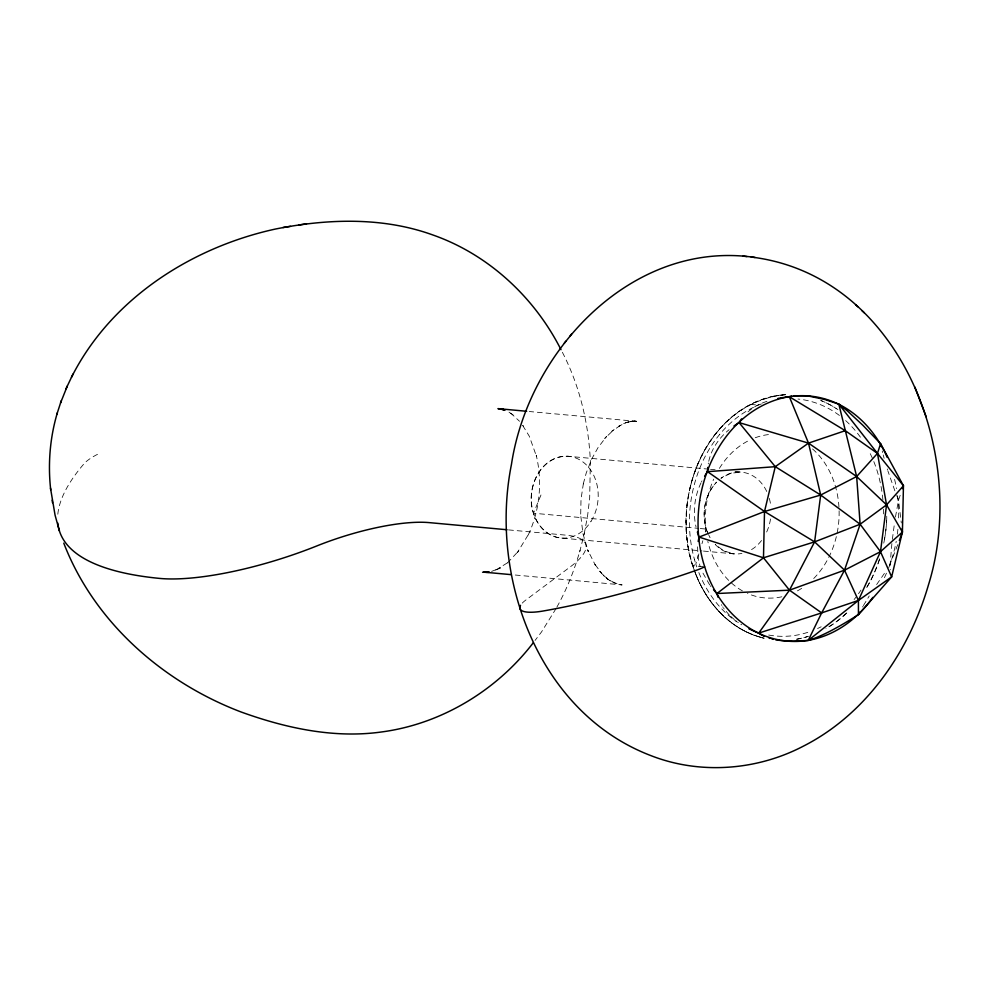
<?xml version="1.0" encoding="UTF-8"?>
<svg xmlns="http://www.w3.org/2000/svg" width="989" height="989" viewBox="0 0 989 989"><rect width="100%" height="100%" fill="white"/><g stroke="black" fill="none" stroke-linecap="round" stroke-linejoin="round"><path stroke-width="0.74" stroke-dasharray="4.95 3.71" d="M697.604 546.83L697.987 557.017L700.076 566.388M891.88 543.579L890.026 565.547L890.632 569.8M892.362 539.351L894.489 523.329M895.465 517.024L898.506 500.125L900.979 492.955M708.248 463.915L708.408 463.037M584.153 534.233L587.614 515.64L589.679 498.023L590.371 461.27C588.616 423.069 579.529 384.956 561.703 350.996M583.411 483.349L581.013 499.297L580.679 515.43L580.654 514.774L582.978 533.8L588.331 551.751L587.565 549.773L595.44 565.362L593.981 563.038L601.745 573.546L608.433 579.739L603.574 575.536L610.473 580.963L607.506 578.985L616.444 583.782L612.945 582.496L622.13 584.919L512.549 574.77M708.754 461.307C711.474 448.734 719.25 437.731 729.116 429.671M583.275 483.942L586.292 472.791L591.917 458.661L598.061 447.56L606.566 436.47L604.724 438.461L614.181 429.424L611.734 431.365L621.871 424.417L618.891 426.16L626.766 422.328L623.441 423.749L628.72 421.858L625.184 422.884L633.133 421.03L636.261 421.24L631.007 421.302L634.728 421.079L629.437 421.66L636.261 421.24M556.844 607.172C566.882 589.197 574.498 569.911 580.098 550.144M579.678 551.936L584.425 533.046M698.889 553.902L695.811 564.126L697.245 568.378M701.967 543.678L702.845 540.76M705.491 531.995L706.369 529.078C701.386 513.106 704.959 494.376 716.592 482.125A41.044 33.391 -84.8 0 0 710.015 537.435L708.631 534.765M897.777 544.618L888.851 567.154M540.983 494.982L533.491 513.229C537.237 525.666 547.721 536.965 561.208 538.028L701.955 550.922M701.04 482.793C694.463 496.379 692.659 512.178 696.033 526.902M701.51 481.816L701.992 480.852M556.127 608.445L541.502 631.971L535.086 640.402M862.606 606.999L862.989 606.319M863.397 605.627L869.232 595.947M876.637 584.561L886.49 570.406M507.493 562.902L518.916 550.613L517.383 552.554L528.695 533.998L527.978 535.506C539.809 510.744 542.602 481.915 536.236 455.261L536.631 456.782L529.313 436.248L521.722 423.898L523.515 426.247M507.308 562.926L494.698 570.715L500.533 567.859L490.89 571.691M763.768 638.189A123.106 100.161 -84.8 0 1 686.749 508.247A123.106 100.161 -84.8 0 1 786.23 394.648C705.849 401.497 667.81 501.151 694.216 570.109M634.394 421.203L635.704 421.265M635.433 421.252L636.286 421.326L529.288 411.523M750.614 404.402L758.155 405.094M709.014 469.182L568.267 456.288C540.217 454.989 525.011 489.493 533.491 513.229L698.716 528.373M710.547 469.33L715.134 469.75M735.025 471.568L741.144 472.124L730.698 473.261L720.919 478.293A41.044 33.391 -84.8 0 1 767.254 492.596M700.249 528.522L706.369 529.078L707.407 531.983M508.531 529.894L566.054 535.16A102.584 27.42 -17.6 0 1 570.468 566.722L525.703 600.125A38.954 10.409 -17.6 0 0 521.203 604.341M703.488 551.071L734.085 553.877L723.973 551.009L715.208 544.432A41.044 33.391 -84.8 0 0 741.948 553.407M703.13 566.66L692.733 565.708L691.398 561.233A123.823 100.742 -84.8 0 1 687.85 499.519A119.978 97.614 -84.8 0 1 690.656 485.352M620.857 584.697L620.016 584.598L621.587 584.783L620.672 584.672M760.937 637.287C728.757 628.67 704.823 600.731 694.278 569.985M740.835 624.269L741.701 624.813M509.001 412.141L513.724 415.368L510.856 413.229L519.534 421.277M737.51 622.019L738.326 622.588M735.915 620.832L736.706 621.426M734.382 619.621L730.105 615.826M729.437 615.17L724.714 609.706M710.312 585.772L710.93 586.588M709.706 584.956L701.757 570.999M723.688 608.284L724.195 609.001M722.724 606.85L723.194 607.567M721.414 604.675L721.834 605.404M896.677 495.514L898.506 500.125L901.3 522.934M894.872 490.828L887.862 470.851M693.759 568.551L692.733 565.708L695.811 564.126L694.525 559.799M887.269 468.996L887.566 469.923M884.117 458.303L883.226 454.952M882.608 452.542L882.225 450.972M769.318 498.407A41.044 33.391 -84.8 0 1 770.802 506.158M770.518 518.99A41.044 33.391 -84.8 0 1 766.364 532.651M761.555 540.513A41.044 33.391 -84.8 0 1 748.339 551.306M698.84 572.532A119.756 97.441 -84.8 0 0 730.389 616.988A116.034 94.412 -84.8 0 0 736.756 621.809M768.7 635.037A119.756 97.441 -84.8 0 0 787.652 636.187A116.034 94.412 -84.8 0 0 799.038 634.691A119.756 97.441 -84.8 0 0 810.251 631.501M821.154 626.779A119.756 97.441 -84.8 0 1 817.557 628.522M860.999 590.074A119.756 97.441 -84.8 0 1 858.501 593.709M855.905 597.232A119.756 97.441 -84.8 0 1 854.113 599.519M882.905 499.964A119.756 97.441 -84.8 0 0 878.405 475.177A116.034 94.412 -84.8 0 0 874.14 462.407A119.756 97.441 -84.8 0 0 868.589 450.44M883.449 509.248A119.756 97.441 -84.8 0 1 883.498 513.909M845.632 420.597A119.756 97.441 -84.8 0 1 861.938 439.363M839.438 415.467A116.034 94.412 -84.8 0 0 832.886 411.004A119.756 97.441 -84.8 0 0 797.975 399.037M761.468 403.895A119.756 97.441 -84.8 0 0 728.497 424.924A116.034 94.412 -84.8 0 0 719.745 434.295M719.757 434.319A119.756 97.441 -84.8 0 0 693.833 486.427A116.034 94.412 -84.8 0 0 691.051 500.1A119.756 97.441 -84.8 0 0 694.55 559.786M820.524 400.347A123.106 100.161 -84.8 0 1 836.645 408.766M886.787 517.334A123.106 100.161 -84.8 0 1 883.783 543.122M879.481 559.366A123.106 100.161 -84.8 0 1 865.499 589.58M846.757 612.92A123.106 100.161 -84.8 0 1 825.939 628.608M808.606 636.273A123.106 100.161 -84.8 0 1 796.528 639.24M695.873 574.399A123.823 100.742 -84.8 0 0 728.485 620.375A119.978 97.614 -84.8 0 0 738.486 627.582A123.823 100.742 -84.8 0 0 764.237 638.226M796.862 639.178A119.978 97.614 -84.8 0 0 799.458 638.684A123.823 100.742 -84.8 0 0 807.222 636.656M846.436 613.18A123.823 100.742 -84.8 0 1 825.976 628.51M879.629 558.785A123.823 100.742 -84.8 0 1 866.797 587.342M883.894 542.565A119.978 97.614 -84.8 0 0 885.143 535.445A123.823 100.742 -84.8 0 0 886.762 516.196M837.893 409.607A119.978 97.614 -84.8 0 0 834.469 407.381A123.823 100.742 -84.8 0 0 821.303 400.73M773.497 396.28A119.978 97.614 -84.8 0 1 785.266 394.698M773.497 396.317A123.823 100.742 -84.8 0 0 726.519 421.771A119.978 97.614 -84.8 0 0 717.47 431.464A123.823 100.742 -84.8 0 0 690.681 485.364M888.715 567.723A123.823 100.742 -84.8 0 0 894.155 550.675A119.978 97.614 -84.8 0 0 896.232 541.292M886.465 573.187A123.823 100.742 -84.8 0 1 883.486 579.579M894.588 479.368A123.823 100.742 -84.8 0 1 896.516 488.628M897.555 495.699A123.823 100.742 -84.8 0 1 898.519 520.906M897.901 529.338A123.823 100.742 -84.8 0 1 897.332 534.134M97.491 454.334A41.031 10.966 -17.6 0 0 84.028 463.754A533.454 142.564 -17.6 0 0 57.683 515.949M766.945 401.324A66.807 41.835 1.7 0 0 757.982 404.946A66.807 41.835 1.7 0 0 747.956 411.881M812.538 448.944A82.075 66.77 -84.8 0 1 812.414 579.801M801.659 588.356A82.075 66.77 -84.8 0 1 796.133 591.558M781.842 596.775A82.075 66.77 -84.8 0 1 747.486 593.412M742.43 590.878A82.075 66.77 -84.8 0 1 707.827 541.428M706.059 531.513A82.075 66.77 -84.8 0 1 713.699 479.171M719.374 468.39A82.075 66.77 -84.8 0 1 750.577 439.685M755.225 437.744A82.075 66.77 -84.8 0 1 771.68 434.307M601.745 573.472L599.668 571.172L601.745 573.546M591.002 521.327A41.044 33.391 -84.8 0 0 569.577 456.399A41.044 33.391 -84.8 0 0 533.652 513.736A41.044 33.391 -84.8 0 0 591.002 521.327"/><path stroke-width="1.48" d="M733.962 425.962L739.08 422.6L775.277 466.684L820.685 495.032L860.133 524.232L880.482 551.677L891.645 576.884L858.415 600.447L821.661 612.896L789.469 590.173L763.483 557.796L764.509 511.511L775.277 466.684L808.508 443.121L845.261 430.672L877.466 453.395L903.452 485.772L902.413 532.057L891.645 576.884L858.452 614.614A66.807 10.558 -32.8 0 1 829.796 631.353A66.807 10.558 -32.8 0 1 808.334 640.365M707.778 467.377L707.518 471.666L704.613 476.154M698.185 541.453L699.038 537.089L697.369 532.057M57.35 412.821C49.92 437.731 47.793 464.15 50.723 489.963M60.576 402.882L67.314 386.007M56.793 414.539L61.318 400.582M902.463 488.64L903.452 485.772L880.593 443.678L862.89 425.295L847.697 411.189L838.82 404.105L824.603 399.445L807.234 395.785L793.808 395.724M899.322 540.427L902.413 532.057L902.042 529.016M71.48 377.303C110.892 298.95 191.273 247.398 275.449 229.04C327.235 218.73 382.656 216.739 432.959 235.011C488.529 254.482 534.579 297.417 561.01 349.698M66.04 388.726L73.013 374.077M780.506 640.526L793.289 641.206L808.198 640.464L821.661 612.896L844.519 570.171L860.133 524.232L856.647 476.525L838.82 404.105L877.466 453.395L886.552 504.847L880.482 551.677L858.415 600.447L858.452 614.614L859.725 612.203M755.114 257.486C632.713 239.276 528.732 350.069 511.461 464.373C488.937 576.686 538.263 712.686 651.009 755.658C699.977 774.783 756.659 770.493 803.093 746.299C866.203 714.318 909.076 651.59 928.486 584.808C969.158 454.606 899.73 275.016 751.17 257.029M533.294 642.739C496.701 690.495 441.143 724.158 381.247 732.008C333.8 738.61 285.611 728.077 241.056 711.969C162.925 682.249 94.178 622.106 63.778 543.146M564.36 343.084L565.869 341.193M570.047 335.951L571.63 333.961M903.452 485.772L886.552 504.847L860.133 524.232L814.615 541.861L763.483 557.796L716.938 593.524L718.051 597.269M808.198 640.464L858.415 600.447L844.519 570.171L814.615 541.861L764.509 511.511L707.518 471.666L775.277 466.684M821.661 612.896L758.724 633.096L750.849 629.77M762.235 635.383L758.724 633.096L789.469 590.173L814.615 541.861L820.685 495.032L808.508 443.121L789.346 396.737L791.707 396.107M298.863 224.998L306.503 223.811M282.928 227.532L290.457 226.357M486.625 572.359L489.196 572.099M485.203 572.285L487.837 572.198M482.57 572.248L489.036 572.334M486.415 572.297L483.794 572.137L511.239 574.646M526.667 411.276L497.924 408.63L504.477 409.891L500.755 408.816L503.314 409.607M507.011 529.745L429.127 522.612A102.584 27.42 -17.6 0 0 316.974 545.879A143.628 38.386 -17.6 0 1 159.34 578.38A533.454 142.564 -17.6 0 1 57.795 523.07M743.023 256.139L746.979 256.584M779.666 640.415L775.623 639.796M773.349 639.339L771.89 638.993M739.08 422.6L808.508 443.121L856.647 476.525L886.552 504.847L902.413 532.057L880.482 551.677L844.519 570.171L789.469 590.173L716.938 593.524L713.514 589.753M769.133 638.226L769.801 638.424M763.483 557.796L699.038 537.089L764.509 511.511L820.685 495.032L856.647 476.525L877.466 453.395L880.593 443.678L881.187 446.484M504.86 410.089L502.338 409.05L504.674 410.027M764.312 636.409L763.236 635.902M748.945 628.856L749.897 629.313M789.346 396.737L845.261 430.672M855.559 304.649L858.019 306.936M861.914 310.608L864.312 312.845M914.837 387.02L926.223 416.876M699.718 500.607A123.823 100.742 -84.8 0 0 703.303 562.308L706.097 571.197A123.823 100.742 -84.8 0 0 740.365 621.463A119.978 97.614 -84.8 0 0 750.367 628.67A123.823 100.742 -84.8 0 0 799.569 641.305A119.978 97.614 -84.8 0 0 811.339 639.772A123.823 100.742 -84.8 0 0 858.304 614.268A119.978 97.614 -84.8 0 0 867.365 604.576A123.823 100.742 -84.8 0 0 872.83 597.393M59.402 530.883L55.075 515.182L50.488 488.072M52.17 500.211L52.491 502.696M704.613 566.796A20.522 5.489 -17.6 0 1 696.627 570.183A281.432 75.213 -17.6 0 1 543.196 611.004A38.954 10.409 -17.6 0 1 520.548 605.317M887.207 457.413A123.823 100.742 -84.8 0 0 856.35 415.677A119.978 97.614 -84.8 0 0 846.349 408.469A123.823 100.742 -84.8 0 0 797.146 395.823A119.978 97.614 -84.8 0 0 785.365 397.368M785.377 397.405A123.823 100.742 -84.8 0 0 738.4 422.859A119.978 97.614 -84.8 0 0 729.35 432.564A123.823 100.742 -84.8 0 0 702.561 486.452A119.978 97.614 -84.8 0 0 699.693 500.607M777.799 398.456A66.807 41.835 1.7 0 1 789.37 396.861M739.265 422.637A66.807 41.835 1.7 0 1 741.602 418.866"/></g></svg>
